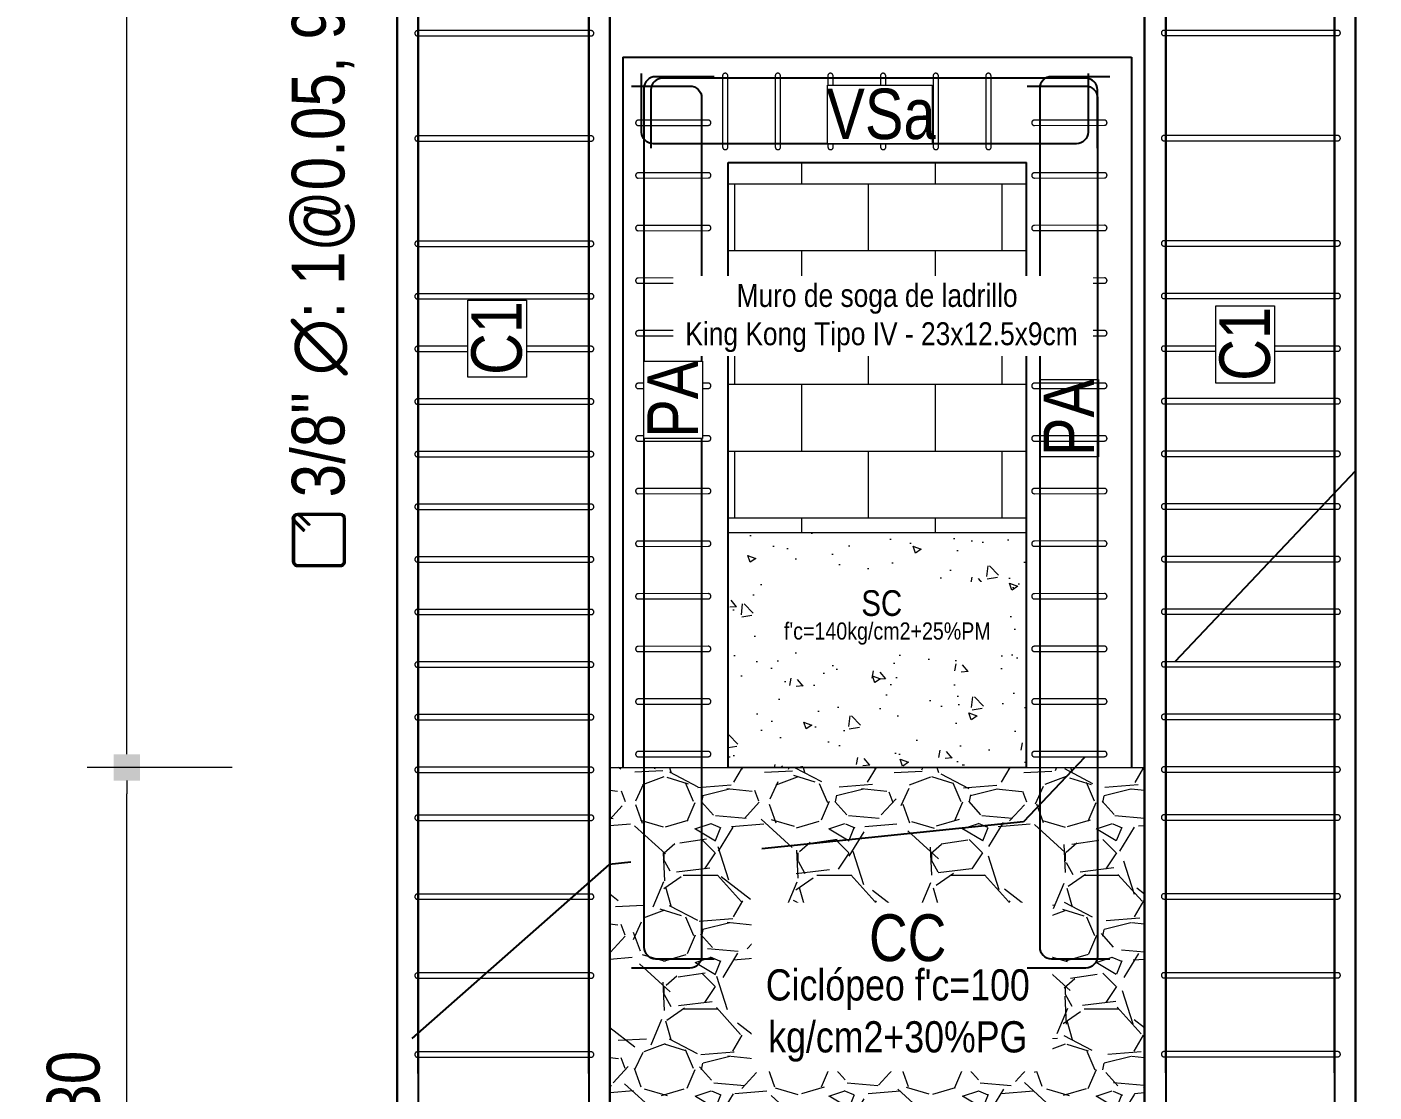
# Model space of a CAD drawing. Header units: millimetres. Extents: x -3570 to 5754, y -12788176 to 1214.
# Drawn here: x 3385.858 to 3388.417, y 1143.593 to 1145.618 of the extents above; entities that cross this region are included whole.
import ezdxf
from ezdxf.enums import TextEntityAlignment as Align

# ---------------------------------------------------------------- set-up
doc = ezdxf.new("R2010")
doc.units = ezdxf.units.MM
for name, pattern in [('ACAD_ISO04W100', [30, 24, -3, 0, -3]), ('CONTINUA', [0]), ('DASHED', [0.75, 0.5, -0.25])]:
    doc.linetypes.add(name, pattern=pattern)
for name, color, linetype in [('.D1 cotas', 1, 'Continuous'), ('.D1 Texto', 7, 'Continuous'), ('.N1 Acero Long', 1, 'Continuous'), ('.N1 Acero Long03', 6, 'Continuous'), ('.N1 Muros Altos', 220, 'Continuous'), ('C-ROAD-PROF', 1, 'DASHED')]:
    doc.layers.add(name, color=color, linetype=linetype)
doc.layers.add('.N1 Acero Estribo', color=254, linetype='Continuous', transparency=0.5)
for name, color, linetype, lineweight in [('.N1 Cimiento Corrido', 253, 'Continuous', 25), ('2_Acero EV', 4, 'ACAD_ISO04W100', 0), ('CONCRETO', 152, 'Continuous', 20), ('LADRILLO', 30, 'Continuous', 0), ('PL-06', 5, 'Continuous', 60), ('SOBRECIMIENTO', 253, 'CONTINUA', 5)]:
    doc.layers.add(name, color=color, linetype=linetype, lineweight=lineweight)
doc.styles.add('Anot 2mm', font='ARIALN.TTF', dxfattribs={"height": 0.002})
doc.styles.add('Anot 3mm', font='ARIALN.TTF', dxfattribs={"height": 0.003})
doc.styles.add('arial narrow', font='ARIALN.TTF')
doc.styles.add('BIL', font='swissci.ttf')
doc.dimstyles.new('ROMAN50', dxfattribs={"dimtxt": 0.1, "dimasz": 0.05, "dimexe": 0.075, "dimexo": 0.05, "dimgap": 0.05, "dimtad": 2, "dimzin": 4, "dimdsep": 46, "dimtxsty": 'arial narrow', "dimblk": 'BOXFILLED', "dimcen": 0.07, "dimclrd": 142, "dimclre": 142, "dimclrt": 2, "dimaunit": 1, "dimadec": 0, "dimazin": 0, "dimtfac": 1, "dimtix": 1, "dimtmove": 0, "dimatfit": 3, "dimldrblk": 'BOXFILLED', "dimfxl": 0.2, "dimfxlon": 1, "dimtolj": 1, "dimtzin": 0, "dimlwd": 9, "dimlwe": 9, "dimarcsym": 0})

# ---------------------------------------------------------------- blocks, each defined once
blk = doc.blocks.new('*U121')
at = {"layer": '2_Acero EV'}
for p, q in [((235.882212774866, 110.8198736702251), (235.552226323676, 110.819873670222)), ((235.552226323676, 110.8098736702272), (235.882212774866, 110.8098736702242))]:
    blk.add_line(p, q, dxfattribs=at)
for centre, radius, start, end in [((235.552226323676, 110.8148736702246), 0.004999999997380655, 89.99999998957796, 270.000000010422), ((235.882212774866, 110.8148736702246), 0.004999999999313332, 269.9999999895779, 90.00000001042204)]:
    blk.add_arc(centre, radius, start, end, dxfattribs=at)
blk = doc.blocks.new('dac')
at = {"color": 6, "lineweight": 40}
blk.add_blockref('*U121', (3122.949714543672, 1604.297287102003, -53407144.80790737), dxfattribs=at)
blk = doc.blocks.new('*U1232')
at = {"color": 3}
blk.add_blockref('dac', (-3358.666934092944, -1715.112160772228, 53407144.80790737), dxfattribs=at)
blk = doc.blocks.new('*U1233')
at = {"color": 0, "linetype": 'ByBlock', "lineweight": -2, "transparency": 16777216}
for p in [(0, 0), (-9.184850993605149e-18, -0.15), (-1.83697019872103e-17, -0.3), (-2.755455298081544e-17, -0.45), (-3.673940397442059e-17, -0.6), (-4.592425496802574e-17, -0.75), (-5.510910596163089e-17, -0.8999999999999999), (-6.429395695523605e-17, -1.05), (-7.347880794884119e-17, -1.2), (-8.266365894244633e-17, -1.35), (-9.184850993605148e-17, -1.5), (-1.010333609296566e-16, -1.65)]:
    blk.add_blockref('*U1232', p, dxfattribs=at)
blk = doc.blocks.new('gegg')
at = {"color": 6, "lineweight": 40}
blk.add_blockref('*U121', (3124.367642965665, 1604.296198808458, -53407144.80790737), dxfattribs=at)
blk = doc.blocks.new('*U1228')
at = {"color": 3}
blk.add_blockref('gegg', (-3360.084862514937, -1715.111072478683, 53407144.80790737), dxfattribs=at)
blk = doc.blocks.new('*U1229')
at = {"color": 0, "linetype": 'ByBlock', "lineweight": -2, "transparency": 16777216}
for p in [(0, 0), (-9.184850993605149e-18, -0.15), (-1.83697019872103e-17, -0.3), (-2.755455298081544e-17, -0.45), (-3.673940397442059e-17, -0.6), (-4.592425496802574e-17, -0.75), (-5.510910596163089e-17, -0.8999999999999999), (-6.429395695523605e-17, -1.05), (-7.347880794884119e-17, -1.2), (-8.266365894244633e-17, -1.35), (-9.184850993605148e-17, -1.5), (-1.010333609296566e-16, -1.65)]:
    blk.add_blockref('*U1228', p, dxfattribs=at)
blk = doc.blocks.new('*U1234')
at = {"color": 3}
blk.add_blockref('dac', (-3358.666934092944, -1715.112160772228, 53407144.80790737), dxfattribs=at)
blk = doc.blocks.new('*U1227')
at = {"color": 0, "linetype": 'ByBlock', "lineweight": -2, "transparency": 16777216}
for p in [(6.123233995736766e-17, 1), (5.51091059616309e-17, 0.9), (4.898587196589413e-17, 0.8), (4.286263797015737e-17, 0.7000000000000001), (3.67394039744206e-17, 0.6000000000000001), (3.061616997868383e-17, 0.5), (2.449293598294707e-17, 0.4), (1.83697019872103e-17, 0.3), (1.224646799147353e-17, 0.2), (6.123233995736766e-18, 0.1), (0, 0)]:
    blk.add_blockref('*U1234', p, dxfattribs=at)
blk = doc.blocks.new('*U1214')
at = {"color": 3}
blk.add_blockref('dac', (-3358.666934092944, -1715.112160772228, 53407144.80790737), dxfattribs=at)
blk = doc.blocks.new('*U1230')
at = {"color": 0, "linetype": 'ByBlock', "lineweight": -2, "transparency": 16777216}
for p in [(6.123233995736766e-17, 1), (4.898587196589413e-17, 0.8), (3.67394039744206e-17, 0.6000000000000001), (2.449293598294707e-17, 0.4), (1.224646799147353e-17, 0.2), (0, 0)]:
    blk.add_blockref('*U1214', p, dxfattribs=at)
blk = doc.blocks.new('*U1208')
at = {"color": 3}
blk.add_blockref('gegg', (-3360.084862514937, -1715.111072478683, 53407144.80790737), dxfattribs=at)
blk = doc.blocks.new('*U1209')
at = {"color": 0, "linetype": 'ByBlock', "lineweight": -2, "transparency": 16777216}
for p in [(6.123233995736766e-17, 1), (5.51091059616309e-17, 0.9), (4.898587196589413e-17, 0.8), (4.286263797015737e-17, 0.7000000000000001), (3.67394039744206e-17, 0.6000000000000001), (3.061616997868383e-17, 0.5), (2.449293598294707e-17, 0.4), (1.83697019872103e-17, 0.3), (1.224646799147353e-17, 0.2), (6.123233995736766e-18, 0.1), (0, 0)]:
    blk.add_blockref('*U1208', p, dxfattribs=at)
blk = doc.blocks.new('*U1211')
at = {"color": 3}
blk.add_blockref('dac', (-3358.666934092944, -1715.112160772228, 53407144.80790737), dxfattribs=at)
blk = doc.blocks.new('*U1210')
at = {"color": 0, "linetype": 'ByBlock', "lineweight": -2, "transparency": 16777216}
for p in [(6.123233995736766e-17, 1), (4.898587196589413e-17, 0.8), (3.67394039744206e-17, 0.6000000000000001), (2.449293598294707e-17, 0.4), (1.224646799147353e-17, 0.2), (0, 0)]:
    blk.add_blockref('*U1211', p, dxfattribs=at)
blk = doc.blocks.new('*U123')
at = {"layer": '.N1 Muros Altos'}
blk.add_lwpolyline([(-27.16393617360166, -27.67895742359883), (-43.50871438744785, -27.67895742359883, 0.426082441509612), (-43.62550130165391, -27.80215340267087), (-43.62550130165391, -28.48804821968486)], format="xyb", dxfattribs=at)
blk = doc.blocks.new('*U221')
at = {"layer": 'CONCRETO', "lineweight": 5}
h = blk.add_hatch(dxfattribs=at)
h.set_pattern_fill('GRAVEL', color=8, scale=0.01)
h.set_pattern_definition([(228.0127875, (-0.05187430480220892, 0.6349235088292553), (-2.032000000159581, -2.285999999858178), [0.034172144, -3.3830483639565]), (184.969741, (-0.07473430480220894, 0.6095235088292553), (3.04799999879405, 0.2540000144697924), [0.05864047199999997, -5.805404889352396]), (132.5104471, (-0.1331543048022089, 0.6044435088292552), (2.540000001072749, -2.793999999024596), [0.04134815200000001, -4.093472279409999]), (267.273689, (-0.2322143048022089, 0.5409435088292553), (0.2540000005319725, 5.079999999973313), [0.05340045199999998, -5.286643742573797]), (292.83365418, (-0.2347543048022089, 0.4876035088292553), (-1.270000000106341, 3.047999999955546), [0.05236336999999998, -5.183980774534397]), (357.2736889999999, (-0.2144343048022089, 0.4393435088292553), (-5.079999999973313, 0.2540000005319728), [0.05340045199999998, -5.286643742573797]), (37.69424047, (-0.1610943048022089, 0.4368035088292553), (-3.30199999985359, -2.540000000190041), [0.07061936599999999, -6.991311531424701]), (72.25532837, (-0.1052143048022089, 0.4799835088292553), (1.778000000477929, 5.587999999847885), [0.066671952, -6.6005256601905]), (121.42956562, (-0.08489430480220894, 0.5434835088292553), (-2.032000000288312, 3.301999999822602), [0.0535813, -5.304554569871201]), (175.2363583, (-0.1128343048022089, 0.5892035088292553), (2.793999999959953, -0.2540000004389256), [0.06117132799999998, -2.997393694999998]), (222.3974378, (-0.1737943048022089, 0.5942835088292553), (-3.047999999902466, -2.794000000106399), [0.07910779200000001, -7.8316772512177]), (138.81407483, (0.01924569519779107, 0.5384035088292554), (-1.777999999893351, 1.524000000123918), [0.027000454, -2.6730565824344]), (171.4692344, (-0.001074304802208909, 0.5561835088292553), (3.302000000088966, -0.5079999994237343), [0.051368198, -5.085463899704]), (225, (-0.05187430480220892, 0.5638035088292553), (-3.552713678800501e-17, -0.2540000000000239), [0.035920934, -0.3232893108428]), (203.19859051, (-0.06965430480220891, 0.5942835088292553), (1.270000000034609, 0.5079999999109334), [0.01934413199999999, -1.915062236889399]), (291.80140949, (-0.08743430480220893, 0.5866635088292553), (-0.2540000000531496, 0.7619999999822872), [0.027356562, -1.340475299]), (30.96375653, (-0.07727430480220893, 0.5612635088292554), (0.7620000000186383, 0.5079999999721125), [0.04443196599999998, -1.436629815290999]), (161.56505118, (-0.03917430480220893, 0.5841235088292553), (0.5080000000132583, -0.2539999999733754), [0.032128714, -0.7710898116828]), (16.389540334, (-0.2347543048022089, 0.5866635088292553), (2.540000000000015, 0.7620000000000243), [0.04500880000000001, -4.455882667253901]), (70.34617594, (-0.1915743048022089, 0.5993635088292553), (-1.016000000092931, -2.793999999967041), [0.037759894, -3.73822156782]), (293.19859051, (-0.03917430480220893, 0.6349235088292553), (-0.5079999999113263, 1.270000000035528), [0.03868800999999997, -1.895718358889399]), (343.6104596700001, (-0.02393430480220896, 0.5993635088292553), (-2.540000000053229, 0.761999999822286), [0.04500879999999998, -4.455882667253997]), (339.44395478, (-0.2347543048022089, 0.4291835088292553), (-1.269999999999986, 0.508000000000021), [0.04340351999999997, -2.126773431310599]), (294.7751406, (-0.1941143048022089, 0.4139435088292553), (-1.270000001511693, 2.793999999312726), [0.036367212, -3.600359338072]), (66.80140949, (-0.03663430480220892, 0.3809235088292553), (0.5079999999202298, 1.27000000003193), [0.03868801, -1.8957183588894]), (17.35402464, (-0.02139430480220894, 0.4164835088292553), (-3.301999999934302, -1.016000000213246), [0.04257827400000001, -4.21523759802]), (69.44395478, (-0.1610943048022089, 0.3809235088292553), (-0.508000000008846, -1.269999999996463), [0.02170176, -2.148475191310601]), (101.309932474, (-0.05187430480220892, 0.3809235088292553), (-0.25400000000004, 1.016000000000037), [0.01295146, -1.2821994964526]), (165.963756532, (-0.05441430480220891, 0.3936235088292553), (0.7619999999999513, -0.2539999999999865), [0.05236337000000001, -0.9949054589069001]), (186.00900596, (-0.1052143048022089, 0.4063235088292553), (2.539999999986537, 0.2540000001329353), [0.04852669999999997, -4.804136486333697]), (303.69006753, (-0.07727430480220893, 0.5384035088292554), (-0.2540000000352969, 0.5079999999823702), [0.036632388, -0.879177635968]), (353.15722659, (-0.05695430480220892, 0.5079235088292553), (4.318000000026569, -0.5079999997739394), [0.063955676, -6.331600906503099]), (60.9453959, (0.006545695197791052, 0.5003035088292553), (-1.016000000027969, -1.777999999984025), [0.026150824, -2.588939231811]), (90, (0.01924569519779107, 0.5231635088292553), (-0.254, 0.254), [0.01524, -0.23876]), (120.25643716, (-0.1102943048022089, 0.4139435088292553), (1.015999999875717, -1.77800000007098), [0.035286696, -3.49339407732]), (48.01278749999999, (-0.1280743048022089, 0.4444235088292553), (2.032000000167534, 2.285999999851021), [0.068344288, -3.3488762199565]), (0, (-0.08235430480220893, 0.4952235088292553), (0.254, 0.254), [0.06604, -0.18796]), (325.3048465, (-0.01631430480220891, 0.4952235088292553), (2.540000000962153, -1.777999998625458), [0.040160956, -3.975931672414]), (254.0546040999999, (0.01670569519779108, 0.4723635088292553), (-0.2539999999822557, -1.016000000004475), [0.03698290799999999, -1.8121650038772]), (207.64597536, (0.006545695197791052, 0.4368035088292553), (-4.826000000177335, -2.539999999663075), [0.06021450999999997, -5.961246442293796]), (175.42607874, (-0.04679430480220895, 0.4088635088292553), (-3.301999999999883, 0.2539999999999478), [0.063702946, -6.306584645624])])
h.paths.add_polyline_path([(2397.882421778308, 2498.129815521124), (2397.882421778308, 2497.298892012295), (2398.89833821051, 2497.298892012295), (2398.89833821051, 2498.129815521124)])
at = {"layer": '.N1 Cimiento Corrido', "color": 8, "lineweight": 5}
blk.add_lwpolyline([(2397.882421778308, 2498.129815521124), (2397.882421778308, 2497.298892012295), (2398.89833821051, 2497.298892012295), (2398.89833821051, 2498.129815521124)], close=True, dxfattribs=at)
blk = doc.blocks.new('sfdffghg')
blk.add_wipeout([(203.6965329390337, -529.7627568672336), (202.8402682159472, -529.7627568672336), (202.8402682159472, -530.2435713364551), (203.6965329390337, -530.2435713364551)]).translate(0, 0, 747.7237400725826)
at = {"layer": '.D1 Texto', "color": 2, "attachment_point": 1}
for s, insert, char_height, width, style in [('CC', (203.1742605060457, -529.7956417424829), 0.133282005662394, 0.2070744154277001, 'Anot 3mm'), ("\\pxqc;Ciclópeo f'c=100 kg/cm2+30%PG", (202.852291337966, -529.952370758044, 5961.128933635671), 0.088854670441596, 0.8080454481954069, 'Anot 2mm')]:
    blk.add_mtext(s, dxfattribs=dict(at, insert=insert, char_height=char_height, width=width, style=style))
blk = doc.blocks.new('*U124')
at = {"layer": '.N1 Muros Altos'}
blk.add_lwpolyline([(-27.56316885531339, -27.67895742359883), (-43.50871438744785, -27.67895742359883, 0.426082441509612), (-43.62550130165391, -27.80215340267087), (-43.62550130165391, -28.66066055656744)], format="xyb", dxfattribs=at)
blk = doc.blocks.new('*U171')
at = {"layer": '.N1 Acero Long03'}
for points in [[(0.05999999999999184, -0.01832973359777554), (0.05999999999999184, -0.1433297335977755, 0.414213562373095), (0.08499999999999752, -0.1683297335977812), (1.923015883253961, -0.1683297335977738, 0.414213562373094), (1.948015883253939, -0.1433297335977751), (1.948015883253967, -0.01832973359777531)], [(0.03999999999999204, -0.1950000000000003), (0.03999999999999204, -0.07000000000000028, -0.414213562373095), (0.06499999999999773, -0.04500000000000881), (1.903015883253962, -0.04500000000000148, -0.4142135623730961), (1.928015883253968, -0.07000000000000006), (1.928015883253968, -0.195)]]:
    blk.add_lwpolyline(points, format="xyb", dxfattribs=at)
blk = doc.blocks.new('*U172')
at = {"layer": '2_Acero EV'}
for p, q in [((2488.738192280726, 1641.017247854015), (2488.605186081891, 1641.017049514432)), ((2488.605186081891, 1641.007049514437), (2488.738192280726, 1641.007247854014))]:
    blk.add_line(p, q, dxfattribs=at)
for centre, radius, start, end in [((2488.605186081891, 1641.012049514434), 0.004999999997380655, 89.99999998957796, 270.000000010422), ((2488.738192280726, 1641.012247854014), 0.004999999999313332, 269.9999999895779, 90.00000001042204)]:
    blk.add_arc(centre, radius, start, end, dxfattribs=at)
blk = doc.blocks.new('*U1219')
at = {"color": 5, "lineweight": 13}
blk.add_blockref('*U172', (-2488.671689181309, -1641.012148684226), dxfattribs=at)
blk = doc.blocks.new('*U1218')
at = {"color": 0, "linetype": 'ByBlock', "lineweight": -2, "transparency": 16777216}
for p in [(7.34788079488412e-17, 1.2), (6.735557395310444e-17, 1.1), (6.123233995736766e-17, 1), (5.51091059616309e-17, 0.9), (4.898587196589413e-17, 0.8), (4.286263797015737e-17, 0.7000000000000001), (3.67394039744206e-17, 0.6000000000000001), (3.061616997868383e-17, 0.5), (2.449293598294707e-17, 0.4), (1.83697019872103e-17, 0.3), (1.224646799147353e-17, 0.2), (6.123233995736766e-18, 0.1), (0, 0)]:
    blk.add_blockref('*U1219', p, dxfattribs=at)
blk = doc.blocks.new('*U1220')
at = {"color": 5, "lineweight": 13}
blk.add_blockref('*U172', (-2488.671689181309, -1641.012148684226), dxfattribs=at)
blk = doc.blocks.new('*U1217')
at = {"color": 0, "linetype": 'ByBlock', "lineweight": -2, "transparency": 16777216}
for p in [(7.34788079488412e-17, 1.2), (6.735557395310444e-17, 1.1), (6.123233995736766e-17, 1), (5.51091059616309e-17, 0.9), (4.898587196589413e-17, 0.8), (4.286263797015737e-17, 0.7000000000000001), (3.67394039744206e-17, 0.6000000000000001), (3.061616997868383e-17, 0.5), (2.449293598294707e-17, 0.4), (1.83697019872103e-17, 0.3), (1.224646799147353e-17, 0.2), (6.123233995736766e-18, 0.1), (0, 0)]:
    blk.add_blockref('*U1220', p, dxfattribs=at)
blk = doc.blocks.new('*U173')
at = {"layer": '.N1 Acero Long03'}
for points in [[(0.03999999999999204, -0.1950000000000003), (0.03999999999999204, -0.07000000000000028, -0.414213562373095), (0.06499999999999773, -0.04500000000000881), (0.9698645346676595, -0.04500277784442203, -0.4142135623730961), (0.9948645346676652, -0.07000277784442059), (0.9948645346676652, -0.1950027778444206)], [(0.05999999999998851, -0.03522522522543722), (0.05999999999998851, -0.1602252252254373, 0.414213562373095), (0.08499999999999419, -0.1852252252254429), (0.9898645346676556, -0.1852280030698561, 0.414213562373094), (1.014864534667633, -0.1602280030698576), (1.014864534667661, -0.0352280030698576)]]:
    blk.add_lwpolyline(points, format="xyb", dxfattribs=at)
blk = doc.blocks.new('*U167')
at = {"layer": '2_Acero EV'}
for p, q in [((2488.73542555703, 1641.017249721316), (2488.600186081894, 1641.017049514432)), ((2488.600186081894, 1641.007049514437), (2488.73542555703, 1641.007249721315))]:
    blk.add_line(p, q, dxfattribs=at)
for centre, radius, start, end in [((2488.600186081894, 1641.012049514434), 0.004999999997380655, 89.99999998957796, 270.000000010422), ((2488.73542555703, 1641.012249721316), 0.004999999999313332, 269.9999999895779, 90.00000001042204)]:
    blk.add_arc(centre, radius, start, end, dxfattribs=at)
blk = doc.blocks.new('*U1235')
at = {"color": 5, "lineweight": 13}
blk.add_blockref('*U167', (-2488.667805819463, -1641.012149617877), dxfattribs=at)
blk = doc.blocks.new('*U1221')
at = {"color": 0, "linetype": 'ByBlock', "lineweight": -2, "transparency": 16777216}
for p in [(3.061616997868383e-17, 0.5), (2.449293598294707e-17, 0.4), (1.83697019872103e-17, 0.3), (1.224646799147353e-17, 0.2), (6.123233995736766e-18, 0.1), (0, 0)]:
    blk.add_blockref('*U1235', p, dxfattribs=at)
blk = doc.blocks.new('5e6rer')
blk.add_wipeout([(2489.562772606911, 1641.87968748065), (2489.363882365361, 1641.87968748065), (2489.3638823653614, 1641.768492910578), (2489.562772606911, 1641.768492910578)])
at = {"lineweight": 13}
blk.add_lwpolyline([(2489.562772606911, 1641.87968748065), (2489.562772606911, 1641.768492910578), (2489.363882365361, 1641.768492910578), (2489.363882365361, 1641.87968748065)], close=True, dxfattribs=at)
at = {"layer": '.N1 Cimiento Corrido', "color": 252, "lineweight": 60, "true_color": 0x939598, "style": 'BIL'}
blk.add_text('VSa', height=0.09592354096040498, dxfattribs=at).set_placement((2489.465253884629, 1641.825208464262, 3460.917699665641), align=Align.MIDDLE_CENTER)
blk = doc.blocks.new('*U222')
at = {"layer": 'SOBRECIMIENTO', "lineweight": 5, "true_color": 0x636466}
h = blk.add_hatch(dxfattribs=at)
h.set_pattern_fill('AR-CONC', color=251, scale=0.0008599999999999999)
h.set_pattern_definition([(49.99999999999999, (-0.4332029243396391, -0.003512718654747005), (0.1566788153365634, -0.01370761356345665), [0.016383, -0.180213]), (355, (-0.4332029243396391, -0.003512718654747005), (-0.03030934242547363, 0.1643088869055702), [0.0131064, -0.1441709023862]), (100.4514447, (-0.4201463983196391, -0.004655016664747005), (0.1263694724977038, 0.1506012666444878), [0.01392340756799999, -0.1531576103559999]), (46.18420000000001, (-0.4332029243396391, 0.04017528134525299), (0.2331279751672317, -0.03615640202214534), [0.0245745, -0.2703194999999999]), (96.63555760999994, (-0.4137756103396392, 0.03716227134525299), (0.2041675552842926, 0.2127864671540405), [0.0208851199004, -0.2297366230176]), (351.1841511700001, (-0.4332029243396391, 0.04017528134525299), (0.2041675552958802, 0.212786467143558), [0.0196595716802, -0.2162553694512]), (21, (-0.4113589243396392, 0.02925328134525299), (0.1303883764914539, -0.08794807044089532), [0.016383, -0.180213]), (326.0000000000001, (-0.4113589243396392, 0.02925328134525299), (0.05314974437897647, 0.1584016508651945), [0.0131064, -0.1441704]), (71.45144499999999, (-0.4004932263036391, 0.02192427543125299), (0.1835381205796959, 0.07045358124187849), [0.013923407568, -0.153157346336]), (37.50000000000001, (-0.4332029243396391, -0.003512718654747005), (0.002656198795508962, 0.07271733343091166), [0, -0.14242288, 0, -0.1463548, 0, -0.1447165]), (7.499999999999999, (-0.4332029243396391, -0.003512718654747005), (0.05746490975886293, 0.08615529434358277), [0, -0.08344407999999998, 0, -0.13914628, 0, -0.05515609999999999]), (327.5, (-0.4819150443396391, -0.003512718654747005), (0.1166079118435094, -0.00492671983369916), [0, -0.05460999999999999, 0, -0.1703832, 0, -0.2260854]), (317.5, (-0.5037590443396391, -0.003512718654747005), (0.1273910959919755, 0.0218667822886664), [0, -0.07099299999999999, 0, -0.11315192, 0, -0.1605534])])
h.paths.add_polyline_path([(2283.536165779473, 2690.66207442109), (2283.536165779473, 2690.215587139745), (2284.102962855133, 2690.215587139745), (2284.102962855133, 2690.66207442109)])
at = {"layer": 'CONCRETO'}
blk.add_lwpolyline([(2283.536165779473, 2690.66207442109), (2283.536165779473, 2690.215587139745), (2284.102962855133, 2690.215587139745), (2284.102962855133, 2690.66207442109)], close=True, dxfattribs=at)
blk = doc.blocks.new('16230700')
at = {"layer": '.N1 Acero Estribo', "elevation": -6905.054814091614}
for points in [[(880.3893847607839, 511.6410447310382), (880.471572260784, 511.6410447310382, 0.4142135623730506), (880.4804785107841, 511.6499509810378), (880.4804785107841, 511.7321384810384, 0.4142135623729914), (880.471572260784, 511.7410447310381), (880.3893847607839, 511.7410447310381, 0.4142135623731282), (880.3804785107837, 511.7321384810384), (880.3804785107837, 511.6499509810378, 0.4142135623731351)], [(880.3893847607839, 511.6440134810377), (880.471572260784, 511.6440134810377, 0.414213562373095), (880.4775097607841, 511.6499509810378), (880.4775097607841, 511.7321384810384, 0.414213562373095), (880.471572260784, 511.738075981038), (880.3893847607839, 511.738075981038, 0.414213562373095), (880.3834472607838, 511.7321384810384), (880.3834472607838, 511.6499509810378, 0.414213562373095)], [(880.4580930377675, 511.7102623649953), (880.4757707072973, 511.7279400345251, 0.9999999999999999), (880.4673738142707, 511.7363369275517), (880.4496961447409, 511.7186592580219), (880.4475969214842, 511.7207584812786), (880.465274591014, 511.7384361508084, -1), (880.477869930554, 511.7258408112684), (880.4601922610242, 511.7081631417386)]]:
    blk.add_lwpolyline(points, format="xyb", close=True, dxfattribs=at)
blk = doc.blocks.new('SFDSGFDF')
at = {"layer": '.D1 cotas', "rotation": 90}
blk.add_blockref('16230700', (672.1080244616955, -1351.764424665747, 6653.305414091796), dxfattribs=at)
at = {"layer": '.N1 Acero Long', "color": 2, "insert": (160.3653425628349, -471.3804569187534, 2527.626157440245), "char_height": 0.1, "width": 2.400829607367139, "attachment_point": 1, "rotation": 90, "style": 'Anot 2mm'}
blk.add_mtext('    3/8" ∅: 1@0.05, 9@0.10, Rst. @0.20 C/E', dxfattribs=at)
blk = doc.blocks.new('_BoxFilled')
at = {"color": 0, "linetype": 'ByBlock', "lineweight": -2}
blk.add_line((-0.5, 0), (-1, 0), dxfattribs=at)
at = {"color": 0, "linetype": 'ByBlock'}
blk.add_solid([(-0.5, 0.5), (0.5, 0.5), (-0.5, -0.5), (0.5, -0.5)], dxfattribs=at)
blk = doc.blocks.new('*D1242')
at = {"color": 142, "lineweight": 9, "transparency": 16777216}
for p, q in [((3567.78192539639, 1144.532052839723), (3567.506925396411, 1144.532052839723)), ((3567.581925396411, 1143.28205326589), (3567.581925396411, 1144.482052839723)), ((3567.506925401521, 1143.23205326589), (3567.506925396411, 1143.23205326589))]:
    blk.add_line(p, q, dxfattribs=at)
at = {"layer": 'Defpoints', "color": 0, "lineweight": -2, "transparency": 16777216}
for p in [(3567.581925396411, 1144.532052839723), (3568.499327598838, 1144.532052839723, -1.218914985656738e-05), (3568.499330307697, 1143.23205326589, 53410779.8670038)]:
    blk.add_point(p, dxfattribs=at)
at = {"color": 142, "lineweight": 9, "transparency": 16777216, "xscale": 0.05, "yscale": 0.05, "zscale": 0.05}
for p, rotation in [((3567.581925396411, 1144.532052839723), 90), ((3567.581925396411, 1143.23205326589), 270)]:
    blk.add_blockref('_BoxFilled', p, dxfattribs=dict(at, rotation=rotation))
at = {"color": 7, "lineweight": 20, "transparency": 16777216, "insert": (3567.480868097638, 1143.882053052805), "char_height": 0.1, "attachment_point": 5, "rotation": 90, "style": 'arial narrow'}
blk.add_mtext('\\A1;1.30', dxfattribs=at)
blk = doc.blocks.new('*D1243')
at = {"color": 142, "lineweight": 9, "transparency": 16777216}
for p, q in [((3567.781925396408, 1147.806633746259), (3567.506925396429, 1147.806633746259)), ((3567.581925396429, 1144.582052839723), (3567.581925396429, 1147.756633746259)), ((3567.781925396408, 1144.532052839723), (3567.506925396429, 1144.532052839723))]:
    blk.add_line(p, q, dxfattribs=at)
at = {"layer": 'Defpoints', "color": 0, "lineweight": -2, "transparency": 16777216}
for p in [(3567.581925396429, 1147.806633746259), (3568.499330307697, 1147.806633746259, -1.217424869537354e-05), (3568.499330307697, 1144.532052839723, -1.217424869537354e-05)]:
    blk.add_point(p, dxfattribs=at)
at = {"color": 142, "lineweight": 9, "transparency": 16777216, "xscale": 0.05, "yscale": 0.05, "zscale": 0.05}
for p, rotation in [((3567.581925396429, 1147.806633746259), 90), ((3567.581925396429, 1144.532052839723), 270)]:
    blk.add_blockref('_BoxFilled', p, dxfattribs=dict(at, rotation=rotation))
at = {"color": 7, "lineweight": 20, "transparency": 16777216, "insert": (3567.480868097657, 1146.16934329299), "char_height": 0.1, "attachment_point": 5, "rotation": 90, "style": 'arial narrow'}
blk.add_mtext('\\A1;3.27', dxfattribs=at)
blk = doc.blocks.new('*D1244')
at = {"color": 142, "lineweight": 9, "transparency": 16777216}
for p, q in [((3567.239047384342, 1144.533636132451), (3567.239047374761, 1144.533636132451)), ((3567.314047374761, 1142.58205326589), (3567.314047374761, 1144.483636132451)), ((3567.514047374761, 1142.53205326589), (3567.239047374761, 1142.53205326589))]:
    blk.add_line(p, q, dxfattribs=at)
at = {"layer": 'Defpoints', "color": 0, "lineweight": -2, "transparency": 16777216}
for p in [(3567.314047374761, 1144.533636132451), (3569.100018249593, 1144.533636132451, -53410779.86701596), (3568.700018536125, 1142.53205326589)]:
    blk.add_point(p, dxfattribs=at)
at = {"color": 142, "lineweight": 9, "transparency": 16777216, "xscale": 0.05, "yscale": 0.05, "zscale": 0.05}
for p, rotation in [((3567.314047374761, 1144.533636132451), 90), ((3567.314047374761, 1142.53205326589), 270)]:
    blk.add_blockref('_BoxFilled', p, dxfattribs=dict(at, rotation=rotation))
at = {"color": 7, "lineweight": 20, "transparency": 16777216, "insert": (3567.212990075988, 1143.532844699169), "char_height": 0.1, "attachment_point": 5, "rotation": 90, "style": 'arial narrow'}
blk.add_mtext('\\A1;2.00', dxfattribs=at)
blk = doc.blocks.new('*D1245')
at = {"color": 142, "lineweight": 9, "transparency": 16777216}
for p, q in [((3567.23904737871, 1148.106633320092), (3567.239047374777, 1148.106633320092)), ((3567.314047374777, 1144.582052839723), (3567.314047374777, 1148.056633320092)), ((3567.239047378022, 1144.532052839723), (3567.239047374777, 1144.532052839723))]:
    blk.add_line(p, q, dxfattribs=at)
at = {"layer": 'Defpoints', "color": 0, "lineweight": -2, "transparency": 16777216}
for p in [(3567.314047374777, 1148.106633320092), (3568.095453502977, 1148.106633320092, 59877369.79953957), (3568.499327598838, 1144.532052839723, -106821559.7340319)]:
    blk.add_point(p, dxfattribs=at)
at = {"color": 142, "lineweight": 9, "transparency": 16777216, "xscale": 0.05, "yscale": 0.05, "zscale": 0.05}
for p, rotation in [((3567.314047374777, 1148.106633320092), 90), ((3567.314047374777, 1144.532052839723), 270)]:
    blk.add_blockref('_BoxFilled', p, dxfattribs=dict(at, rotation=rotation))
at = {"color": 7, "lineweight": 20, "transparency": 16777216, "insert": (3567.212990076005, 1146.319343079907), "char_height": 0.1, "attachment_point": 5, "rotation": 90, "style": 'arial narrow'}
blk.add_mtext('\\A1;3.57', dxfattribs=at)
blk = doc.blocks.new('yuh')
blk.add_wipeout([(230.40699621159888, 208.9742914812767), (229.5358483953662, 208.9742914812767), (229.53584839536643, 208.7099113295678), (230.40699621159888, 208.70991132956803)])
at = {"layer": '.D1 Texto', "attachment_point": 1}
for s, insert, char_height, width, style in [('SC', (229.8817970288064, 208.9429515000141), 0.0976355785612458, 0.1516921226915465, 'Anot 3mm'), ("f'c=140kg/cm2+25%PM", (229.5880097256, 208.8205323749143, 3338.621468065513), 0.0650903857074972, 0.4033588154307446, 'Anot 2mm')]:
    blk.add_mtext(s, dxfattribs=dict(at, insert=insert, char_height=char_height, width=width, style=style))
blk = doc.blocks.new('dgfhgj')
blk.add_wipeout([(1636.5091621256734, 872.5626939321642), (1634.9147040826426, 872.5626939321642), (1634.9147040826426, 872.2592025036745), (1636.509162125673, 872.2592025036745)]).translate(0, 0, -718.404105626978)
at = {"layer": '.D1 Texto', "insert": (1634.960481977759, 872.5325725540188, -718.404105626978), "char_height": 0.087329970184527, "width": 1.569971715647913, "attachment_point": 1, "style": 'Anot 2mm'}
blk.add_mtext('       Muro de soga de ladrillo\\PKing Kong Tipo IV - 23x12.5x9cm', dxfattribs=at)
blk = doc.blocks.new('c1')
at = {"layer": 'LADRILLO', "true_color": 0xf26722}
h = blk.add_hatch(dxfattribs=at)
h.set_pattern_fill('BRICK', color=30, scale=0.02)
h.set_pattern_definition([(0, (266.1778773632429, 35.08570622071977), (0, 0.127), []), (90, (266.1778773632429, 35.08570622071977), (-0.254, 1.555301434917139e-17), [0.127, -0.127]), (90, (266.3048773632429, 35.08570622071977), (-0.254, 1.555301434917139e-17), [-0.127, 0.127])])
h.paths.add_polyline_path([(3569.291123874153, 1145.682052993075), (3568.72440416705, 1145.682052993075), (3568.72440416705, 1144.978540121067), (3569.291123874153, 1144.978540121067)])
at = {"color": 5, "lineweight": 30}
for p, q in [((3568.095453502974, 1148.106633320092, 41121246.29859507), (3568.095453502975, 1142.432053265889, 41121246.29859507)), ((3569.916071215814, 1148.106633320092, 41121246.29859507), (3569.916071215814, 1142.432053265889, 41121246.29859507)), ((3568.499330307694, 1147.806633746258, 41121246.29859507), (3568.499330307695, 1143.232053265889, 41121246.29859507)), ((3569.515246739898, 1147.806633746259, 41121246.29859507), (3569.515246739898, 1143.232053265889, 41121246.29859507))]:
    blk.add_line(p, q, dxfattribs=at)
at = {"color": 3}
for p, q in [((3568.524330307696, 1145.882052993075, 41121246.29859507), (3568.524330307695, 1144.532052839723, 41121246.29859507)), ((3568.524330307696, 1145.882052993075, 41121246.29859507), (3569.490246739898, 1145.882052993075, 41121246.29859507)), ((3569.490246739898, 1145.882052993075, 41121246.29859507), (3569.490246739898, 1144.532052839723, 41121246.29859507)), ((3568.724326798491, 1145.682052993075, 41121246.29859507), (3569.291123874154, 1145.682052993075, 41121246.29859507)), ((3568.724326798492, 1144.532052839723, 41121246.29859507), (3568.724326798491, 1145.682052993075, 41121246.29859507)), ((3569.291123874154, 1144.532052839723, 41121246.29859507), (3569.291123874154, 1145.682052993075, 41121246.29859507))]:
    blk.add_line(p, q, dxfattribs=at)
at = {"lineweight": 13, "elevation": -171365569.657364}
blk.add_lwpolyline([(3569.316717581798, 1145.269132139981), (3569.42791215187, 1145.269132139981), (3569.42791215187, 1145.122581594691), (3569.316717581798, 1145.122581594691)], close=True, dxfattribs=at)
at = {"layer": 'C-ROAD-PROF', "color": 1, "linetype": 'DASHED', "lineweight": -3}
for p, q in [((3569.916071215814, 1145.09581722575, 154409395.9651506), (3569.285488143643, 1144.428559155804, 154409395.9651506)), ((3569.285488143643, 1144.428559155804, 154409395.9651506), (3568.498321119194, 1144.347687093211, 154409395.9651506)), ((3568.498321119194, 1144.347687093211, 154409395.9651506), (3568.095453502975, 1143.991657196577, 154409395.9651506))]:
    blk.add_line(p, q, dxfattribs=at)
at = {"zscale": 0.25}
for p, xscale, yscale, rotation in [((3561.215714147075, 1137.159100325842, -12291952.51748955), -0.2500000000000007, 0.2500000000000007, 90), ((3575.379139992011, 1137.159100325842, -12291952.51748955), 0.25, 0.25, 270), ((3562.635507384, 1137.160220306312, 41121246.29859507), -0.2500000000000007, 0.2500000000000007, 90), ((3576.795810571713, 1137.160841539533, 41121246.29859507), 0.25, 0.25, 270)]:
    blk.add_blockref('*U123', p, dxfattribs=dict(at, xscale=xscale, yscale=yscale, rotation=rotation))
at = {"color": 7, "lineweight": 20, "true_color": 0xffffff}
blk.add_blockref('SFDSGFDF', (3407.530044763129, 1616.298206244382, -12289532.61922088), dxfattribs=at)
at = {"color": 3}
for name, p in [('*U1230', (3568.299047015899, 1145.527435256432, -12289533.56842092)), ('*U1210', (3569.717065948703, 1145.528002437694, 41117611.00218648)), ('*U1227', (3568.299047015899, 1144.527435256432, -12289533.56842092)), ('*U1209', (3569.717065948703, 1144.528002437694, 41117611.00218648)), ('*U1233', (3568.299047015899, 1144.436325689161, -12289533.56842089)), ('*U1229', (3569.717065948703, 1144.436892870422, 41117611.00218648))]:
    blk.add_blockref(name, p, dxfattribs=at)
at = {"color": 3, "lineweight": 13, "rotation": 270}
blk.add_blockref('*U1221', (3568.718665589879, 1145.778829885534, -193694603.3833204), dxfattribs=at)
at = {"color": 1, "lineweight": 211}
for name, p in [('*U1218', (3568.619973864689, 1144.557274926367, -171365569.657364)), ('*U1217', (3569.372314866835, 1144.557358902121, -171365569.657364))]:
    blk.add_blockref(name, p, dxfattribs=at)
at = {"xscale": -1}
for name, p in [('*U222', (5852.827289653625, -1545.683534300023, 41121246.29859507)), ('*U221', (5967.397668518206, -1353.597762681401, 41121246.29859507))]:
    blk.add_blockref(name, p, dxfattribs=at)
at = {"layer": 'PL-06', "color": 1, "xscale": -0.8880000000000028, "yscale": 0.8880000000000028, "zscale": 0.8880000000000001, "rotation": 90}
blk.add_blockref('*U171', (3568.524328613166, 1145.880469700351, 41121246.29859507), dxfattribs=at)
at = {"layer": 'PL-06', "color": 1, "xscale": -0.8880000000000001, "yscale": 0.8880000000000001, "zscale": 0.8880000000000001}
blk.add_blockref('*U173', (3569.461048319951, 1145.882055459804, 41121246.29859507), dxfattribs=at)
at = {"layer": '.N1 Cimiento Corrido', "color": 252, "lineweight": 60, "true_color": 0x939598, "style": 'BIL'}
blk.add_text('PA', height=0.09592354096040498, rotation=90, dxfattribs=at).set_placement((3569.371196598186, 1145.197061068399, -171362108.7396643), align=Align.MIDDLE_CENTER)
at = {"color": 6, "lineweight": 20}
dim = blk.add_linear_dim(base=(3567.581925396411, 1144.532052839723, -12289533.56840873), p1=(3568.499330307695, 1143.232053265889, 41121246.29859507), p2=(3568.499327598836, 1144.532052839723, -12289533.56842092), angle=90, dimstyle='ROMAN50', override={"dimclrt": 7}, dxfattribs=at)
dim.commit()
dim.dimension.update_dxf_attribs({"geometry": '*D1242', "text_midpoint": (3567.480868097638, 1143.882053052805, -12289533.56840873)})
at = {"lineweight": 13}
blk.add_blockref('5e6rer', (1079.549235214906, -496.0509191345139, 230630928.6877161), dxfattribs=at)
at = {"color": 3, "xscale": 0.5, "yscale": 0.5, "zscale": 0.5}
blk.add_blockref('yuh', (3454.036242060631, 1040.397319261582, -171365277.420064), dxfattribs=at)
at = {"color": 5, "lineweight": 20, "xscale": 0.6666666666666666, "yscale": 0.6666666666666666, "zscale": 0.6666666666666666}
blk.add_blockref('sfdffghg', (3433.542238821792, 1497.449889731405, 128735517.4831153), dxfattribs=at)
for points, z in [([(3568.22976101893, 1145.4203399533515), (3568.22976101893, 1145.273789408061), (3568.340955589002, 1145.273789408061), (3568.340955589002, 1145.4203399533515)], -223138018.041603), ([(3569.650807297263, 1145.4091227849215), (3569.650807297263, 1145.262572239631), (3569.762001867335, 1145.262572239631), (3569.762001867335, 1145.4091227849215)], -223138018.041603), ([(3568.564288613166, 1145.3039916718114), (3568.564288613166, 1145.157441126521), (3568.675483183238, 1145.157441126521), (3568.675483183238, 1145.3039916718114)], 42759577.78137198)]:
    blk.add_wipeout(points).translate(0, 0, z)
at = {"lineweight": 13}
for points, elevation in [([(3568.22976101893, 1145.420339953352), (3568.340955589001, 1145.420339953352), (3568.340955589001, 1145.273789408061), (3568.22976101893, 1145.273789408061)], -223138018.041603), ([(3569.650807297263, 1145.409122784921), (3569.762001867334, 1145.409122784921), (3569.762001867334, 1145.262572239631), (3569.650807297263, 1145.262572239631)], -223138018.041603), ([(3568.564288613166, 1145.303991671812), (3568.675483183239, 1145.303991671812), (3568.675483183239, 1145.157441126521), (3568.564288613166, 1145.157441126521)], 42759577.78137198)]:
    blk.add_lwpolyline(points, close=True, dxfattribs=dict(at, elevation=elevation))
for name, p, xscale, yscale, zscale, rotation in [('*U123', (3575.379139992011, 1153.579026319113, -12291952.51748955), -0.25, 0.25, 0.25, 270), ('*U123', (3576.795810571713, 1153.579026319113, -12289533.56842089), -0.25, 0.25, 0.25, 270), ('*U124', (3561.215714147075, 1153.564535620602, 41121246.29859507), 0.2500000000000007, 0.2500000000000007, 0.2500000000000007, 90), ('*U124', (3562.635507384, 1153.564535620602, 41121246.29859507), 0.2500000000000007, 0.2500000000000007, 0.2500000000000007, 90)]:
    blk.add_blockref(name, p, dxfattribs=dict(xscale=xscale, yscale=yscale, zscale=zscale, rotation=rotation))
at = {"layer": 'PL-06', "color": 1, "xscale": -0.8880000000000028, "yscale": 0.8880000000000028, "zscale": 0.8880000000000001, "rotation": 90}
blk.add_blockref('*U171', (3569.276048320266, 1145.880469700351, 41121246.29859507), dxfattribs=at)
at = {"layer": '.N1 Cimiento Corrido', "color": 252, "lineweight": 60, "true_color": 0x939598, "style": 'BIL'}
for s, p in [('C1', (3568.284240035317, 1145.34826888177, -223134557.1239033)), ('C1', (3569.705286313651, 1145.337051713339, -223134557.1239033)), ('PA', (3568.618767629554, 1145.23192060023, 42763038.69907165))]:
    blk.add_text(s, height=0.09592354096040498, rotation=90, dxfattribs=at).set_placement(p, align=Align.MIDDLE_CENTER)
at = {"color": 6, "lineweight": 20}
for base, p1, p2, picture, middle in [((3567.314047374777, 1148.106633320092, 94532026.16561103), (3568.499327598836, 1144.532052839723, -12289533.56842092), (3568.095453502975, 1148.106633320092, 154409395.9651506), '*D1245', (3567.212990076005, 1146.319343079907, 94532026.16561103)), ((3567.581925396429, 1147.806633746259, 41121246.29860725), (3568.499330307695, 1144.532052839723, 41121246.29859507), (3568.499330307695, 1147.806633746258, 41121246.29859507), '*D1243', (3567.480868097657, 1146.16934329299, 41121246.29860725)), ((3567.314047374761, 1144.533636132451, 41121246.29859507), (3568.700018536123, 1142.532053265889, 41121246.29859507), (3569.100018249591, 1144.53363613245, -12289533.56842089), '*D1244', (3567.212990075988, 1143.532844699169, 41121246.29859507))]:
    dim = blk.add_linear_dim(base=base, p1=p1, p2=p2, angle=90, dimstyle='ROMAN50', override={"dimclrt": 7}, dxfattribs=at)
    dim.commit()
    dim.dimension.update_dxf_attribs({"geometry": picture, "text_midpoint": middle})
at = {"lineweight": 20, "xscale": 0.5, "yscale": 0.5, "zscale": 0.5}
blk.add_blockref('dgfhgj', (2751.162621823367, 709.184694641183, -171365210.4553111), dxfattribs=at)

msp = doc.modelspace()

# ---------------------------------------------------------------- block references
at = {"color": 6, "lineweight": -2}
msp.add_blockref('c1', (-181.5338671020129, -0.3214739354009453, 12289784.36862087), dxfattribs=at)

doc.saveas('drawing.dxf')
